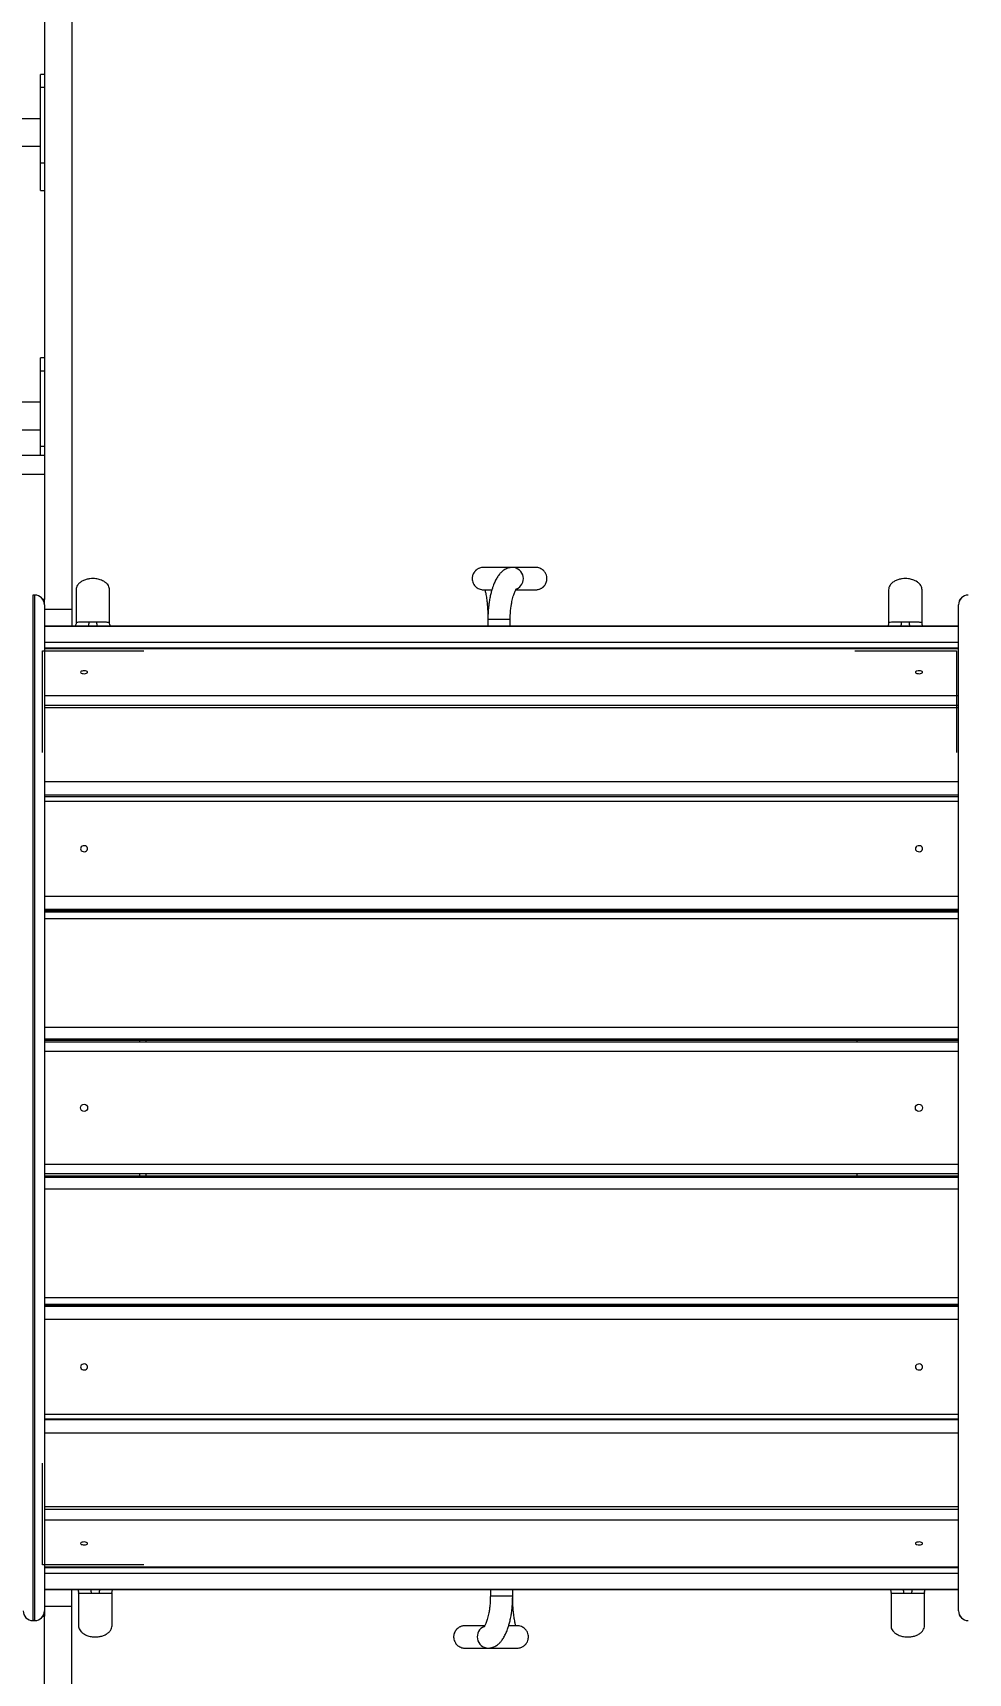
# Model space of a CAD drawing. Header units: millimetres. Extents: x -8327 to 9087, y -6583 to 5996.
# Drawn here: x -462 to 459, y -329 to 1286 of the extents above; entities that cross this region are included whole.
import ezdxf

# ---------------------------------------------------------------- set-up
doc = ezdxf.new("R2010")
doc.units = ezdxf.units.MM
for name, color, linetype in [('DIKOM_ОБЪЕКТ', 7, 'Continuous'), ('DIKOM_РАЗМЕР_ЗОНА', 7, 'Continuous'), ('DIKOM_РАЗМЕР_ОБЪЕКТА', 7, 'Continuous')]:
    doc.layers.add(name, color=color, linetype=linetype)
doc.styles.add('style1', font='arial.ttf', dxfattribs={"width": 0.8})
doc.dimstyles.new('1-50', dxfattribs={"dimtxt": 300, "dimasz": 200, "dimexe": 100, "dimexo": 0, "dimgap": 100, "dimtad": 1, "dimtxsty": 'style1', "dimcen": 200, "dimclrd": 7, "dimclre": 7, "dimclrt": 7, "dimadec": 1, "dimazin": 2, "dimtfac": 1, "dimtmove": 0, "dimatfit": 2, "dimfxl": 0, "dimlwd": 25, "dimlwe": 18, "dimarcsym": 0})

# ---------------------------------------------------------------- blocks, each defined once
blk = doc.blocks.new('*D9')
at = {"layer": 'Defpoints', "color": 0, "transparency": 16777216}
for p in [(7087.4, 843.9), (-4957.6, 227.9), (7087.4, -4838.6)]:
    blk.add_point(p, dxfattribs=at)
at = {"layer": 'DIKOM_РАЗМЕР_ОБЪЕКТА', "color": 7, "lineweight": 18, "transparency": 16777216}
for p, q in [((7087.4, 843.9), (7087.4, -4938.6)), ((-4957.6, 227.9), (-4957.6, -4938.6))]:
    blk.add_line(p, q, dxfattribs=at)
at = {"layer": 'DIKOM_РАЗМЕР_ОБЪЕКТА', "color": 7, "lineweight": 25, "transparency": 16777216}
blk.add_line((-4757.6, -4838.6), (6887.4, -4838.6), dxfattribs=at)
at = {"layer": 'DIKOM_РАЗМЕР_ОБЪЕКТА', "color": 7, "transparency": 16777216}
for points in [[(-4757.6, -4805.3), (-4757.6, -4872), (-4957.6, -4838.6)], [(6887.4, -4805.3), (6887.4, -4872), (7087.4, -4838.6)]]:
    blk.add_solid(points, dxfattribs=at)
at = {"layer": 'DIKOM_РАЗМЕР_ОБЪЕКТА', "color": 7, "transparency": 16777216, "insert": (4098.9, -4585.5), "char_height": 300, "attachment_point": 5, "style": 'style1'}
blk.add_mtext('12040', dxfattribs=at)
blk = doc.blocks.new('*D12')
at = {"layer": 'Defpoints', "color": 0, "transparency": 16777216}
for p in [(-6501.6, 227.9), (9087.4, 227.9), (9087.4, -6483.3)]:
    blk.add_point(p, dxfattribs=at)
at = {"layer": 'DIKOM_РАЗМЕР_ЗОНА', "color": 7, "lineweight": 18, "transparency": 16777216}
for p, q in [((-6501.6, 227.9), (-6501.6, -6583.3)), ((9087.4, 227.9), (9087.4, -6583.3))]:
    blk.add_line(p, q, dxfattribs=at)
at = {"layer": 'DIKOM_РАЗМЕР_ЗОНА', "color": 7, "lineweight": 25, "transparency": 16777216}
blk.add_line((-6301.6, -6483.3), (8887.4, -6483.3), dxfattribs=at)
at = {"layer": 'DIKOM_РАЗМЕР_ЗОНА', "color": 7, "transparency": 16777216}
for points in [[(-6301.6, -6450), (-6301.6, -6516.6), (-6501.6, -6483.3)], [(8887.4, -6450), (8887.4, -6516.6), (9087.4, -6483.3)]]:
    blk.add_solid(points, dxfattribs=at)
at = {"layer": 'DIKOM_РАЗМЕР_ЗОНА', "color": 7, "transparency": 16777216, "insert": (2981.2, -6230.1), "char_height": 300, "attachment_point": 5, "style": 'style1'}
blk.add_mtext('15500', dxfattribs=at)

msp = doc.modelspace()

# ---------------------------------------------------------------- linework, layer by layer
at = {"layer": 'DIKOM_ОБЪЕКТ', "color": 7, "linetype": 'Continuous', "lineweight": 15}
for p, q in [((-450.039, 1958.92), (-450.039, 728.396)), ((-423.039, 1958.92), (-423.039, 718.92)), ((-450.039, 1245.515), (-454.039, 1245.515)), ((-454.039, 1232.85), (-454.039, 1245.515)), ((-454.039, 1232.85), (-450.039, 1232.85)), ((-454.039, 1158.424), (-454.039, 1232.85)), ((-454.039, 1201.802), (-1146.039, 1201.802)), ((-1146.039, 1174.802), (-454.039, 1174.802)), ((-454.039, 1131.089), (-454.039, 1158.424)), ((-454.039, 1158.424), (-450.039, 1158.424)), ((-454.039, 1131.089), (-450.039, 1131.089)), ((-450.039, 966.418), (-454.039, 966.418)), ((-454.039, 953.753), (-454.039, 966.418)), ((-454.039, 953.753), (-450.039, 953.753)), ((-454.039, 879.327), (-454.039, 953.753)), ((-454.039, 922.705), (-1146.039, 922.705)), ((-1146.039, 895.705), (-454.039, 895.705)), ((-454.039, 879.327), (-450.039, 879.327)), ((-454.039, 870.441), (-454.039, 879.327)), ((-450.039, 870.441), (-477.039, 870.441)), ((-450.039, 851.443), (-477.039, 851.443)), ((-450.039, 851.443), (-450.039, 728.396)), ((-459.539, 732.841), (-461.539, 732.841)), ((-461.539, 732.841), (-461.539, 732.834)), ((-461.539, 732.834), (-461.539, -276.977)), ((-459.539, 732.834), (-461.539, 732.834)), ((-459.539, 732.834), (-459.539, 732.841)), ((-459.539, -276.977), (-459.539, 732.834)), ((-450.039, 728.396), (-451.496, 728.396)), ((-450.039, 723.335), (-450.039, 728.396)), ((-450.039, 723.341), (-450.039, 723.335)), ((-450.039, 723.335), (-450.039, -267.478)), ((-450.039, 718.92), (-423.039, 718.92)), ((-423.039, 718.92), (-423.039, 702.079)), ((449.961, 723.335), (449.961, 723.341)), ((449.961, -267.478), (449.961, 723.335)), ((449.961, 702.079), (-450.039, 702.079)), ((449.961, 701.987), (-450.039, 701.987)), ((-386.032, 705.837), (-386.053, 705.782)), ((-13.443, 709.068), (-13.443, 702.079)), ((-13.443, 709.068), (8.556, 709.068)), ((8.556, 702.079), (8.556, 709.068)), ((413.968, 705.837), (413.947, 705.782)), ((-450.039, 686.538), (449.961, 686.538)), ((449.961, 680.636), (-450.039, 680.636)), ((449.961, 679.788), (-450.039, 679.788)), ((-452.085, 677.929), (-452.085, 677.939)), ((-452.085, 577.929), (-452.085, 677.929)), ((-452.085, 677.929), (-352.085, 677.929)), ((347.915, 677.929), (447.915, 677.929)), ((447.915, 677.929), (447.915, 577.929)), ((-450.039, 633.933), (449.961, 633.933)), ((449.961, 624.189), (-450.039, 624.189)), ((449.961, 621.881), (-450.039, 621.881)), ((-450.039, 549.351), (449.961, 549.351)), ((449.961, 535.952), (-450.039, 535.952)), ((-450.039, 534.438), (449.961, 534.438)), ((449.961, 534.078), (-450.039, 534.078)), ((449.961, 529.724), (-450.039, 529.724)), ((-450.039, 436.422), (449.961, 436.422)), ((449.961, 423.29), (-450.039, 423.29)), ((-450.039, 422.207), (449.961, 422.207)), ((449.961, 420.702), (-450.039, 420.702)), ((449.961, 413.884), (-450.039, 413.884)), ((-450.039, 307.4), (449.961, 307.4)), ((449.961, 295.604), (-450.039, 295.604)), ((-450.039, 295.04), (449.961, 295.04)), ((-450.039, 294.653), (449.961, 294.653)), ((-450.039, 292.928), (449.961, 292.928)), ((-356.039, 292.928), (-356.039, 294.653)), ((-350.039, 292.928), (-350.039, 294.653)), ((349.961, 294.653), (349.961, 292.928)), ((449.961, 283.429), (-450.039, 283.429)), ((-450.039, 172.428), (449.961, 172.428)), ((449.961, 162.929), (-450.039, 162.929)), ((-356.039, 160.556), (-356.039, 162.929)), ((-350.039, 160.556), (-350.039, 162.929)), ((349.961, 162.929), (349.961, 160.556)), ((449.961, 160.556), (-450.039, 160.556)), ((449.961, 160.17), (-450.039, 160.17)), ((-450.039, 159.605), (449.961, 159.605)), ((449.961, 147.81), (-450.039, 147.81)), ((-450.039, 41.326), (449.961, 41.326)), ((-450.039, 34.508), (449.961, 34.508)), ((449.961, 33.65), (-450.039, 33.65)), ((-450.039, 32.567), (449.961, 32.567)), ((449.961, 19.435), (-450.039, 19.435)), ((-450.039, -73.868), (449.961, -73.868)), ((-450.039, -78.221), (449.961, -78.221)), ((-450.039, -78.86), (449.961, -78.86)), ((449.961, -92.259), (-450.039, -92.259)), ((-452.085, -222.071), (-452.085, -122.071)), ((-450.039, -164.788), (449.961, -164.788)), ((-450.039, -167.097), (449.961, -167.097)), ((449.961, -178.076), (-450.039, -178.076)), ((-352.085, -222.071), (-452.085, -222.071)), ((-450.039, -223.931), (449.961, -223.931)), ((-450.039, -224.779), (449.961, -224.779)), ((449.961, -230.663), (-450.039, -230.663)), ((-450.039, -246.111), (449.961, -246.111)), ((-450.039, -246.203), (449.961, -246.203)), ((-423.039, -263.074), (-423.039, -246.203)), ((-416.451, -249.841), (-416.43, -249.786)), ((-11.039, -246.203), (-11.039, -253.072)), ((10.961, -253.072), (-11.039, -253.072)), ((10.961, -253.072), (10.961, -246.203)), ((383.549, -249.841), (383.57, -249.786)), ((-451.502, -272.55), (-450.039, -272.55)), ((-423.039, -263.074), (-450.039, -263.074)), ((-450.039, -267.478), (-450.039, -267.484)), ((-450.039, -267.478), (-450.039, -272.55)), ((-450.039, -1503.074), (-450.039, -272.55)), ((-450.039, -395.597), (-450.039, -272.55)), ((-423.039, -1503.074), (-423.039, -263.074)), ((449.961, -267.484), (449.961, -267.478)), ((-459.539, -276.977), (-461.539, -276.977)), ((-461.539, -276.977), (-461.539, -276.984)), ((-461.539, -276.984), (-459.539, -276.984)), ((-459.539, -276.984), (-459.539, -276.977))]:
    msp.add_line(p, q, dxfattribs=at)
at = {"layer": 'DIKOM_ОБЪЕКТ', "color": 7, "linetype": 'Continuous', "lineweight": 15, "flags": 128}
for points in [[(-414.539, 656.86), (-414.35, 656.391), (-413.801, 655.972), (-412.954, 655.65), (-411.899, 655.459), (-410.75, 655.42), (-409.634, 655.536), (-408.669, 655.797), (-407.961, 656.172), (-407.587, 656.623), (-407.587, 657.098), (-407.961, 657.549), (-408.669, 657.924), (-409.634, 658.185), (-410.75, 658.301), (-411.899, 658.262), (-412.954, 658.071), (-413.801, 657.749), (-414.35, 657.33), (-414.539, 656.86)], [(407.461, 656.86), (407.65, 656.391), (408.199, 655.972), (409.046, 655.65), (410.101, 655.459), (411.25, 655.42), (412.366, 655.536), (413.331, 655.797), (414.039, 656.172), (414.413, 656.623), (414.413, 657.098), (414.039, 657.549), (413.331, 657.924), (412.366, 658.185), (411.25, 658.301), (410.101, 658.262), (409.046, 658.071), (408.199, 657.749), (407.65, 657.33), (407.461, 656.86)], [(-414.539, 483.073), (-414.35, 482.118), (-413.801, 481.266), (-412.954, 480.61), (-411.899, 480.221), (-410.75, 480.141), (-409.634, 480.379), (-408.669, 480.909), (-407.961, 481.673), (-407.587, 482.589), (-407.587, 483.557), (-407.961, 484.473), (-408.669, 485.238), (-409.634, 485.767), (-410.75, 486.005), (-411.899, 485.925), (-412.954, 485.536), (-413.801, 484.88), (-414.35, 484.028), (-414.539, 483.073)], [(407.461, 483.073), (407.65, 482.118), (408.199, 481.266), (409.046, 480.61), (410.101, 480.221), (411.25, 480.141), (412.366, 480.379), (413.331, 480.909), (414.039, 481.673), (414.413, 482.589), (414.413, 483.557), (414.039, 484.473), (413.331, 485.238), (412.366, 485.767), (411.25, 486.005), (410.101, 485.925), (409.046, 485.536), (408.199, 484.88), (407.65, 484.028), (407.461, 483.073)], [(-414.539, -27.216), (-414.35, -28.171), (-413.801, -29.023), (-412.954, -29.679), (-411.899, -30.068), (-410.75, -30.148), (-409.634, -29.91), (-408.669, -29.381), (-407.961, -28.616), (-407.587, -27.7), (-407.587, -26.732), (-407.961, -25.816), (-408.669, -25.052), (-409.634, -24.522), (-410.75, -24.284), (-411.899, -24.364), (-412.954, -24.753), (-413.801, -25.409), (-414.35, -26.261), (-414.539, -27.216)], [(407.461, -27.216), (407.65, -28.171), (408.199, -29.023), (409.046, -29.679), (410.101, -30.068), (411.25, -30.148), (412.366, -29.91), (413.331, -29.381), (414.039, -28.616), (414.413, -27.7), (414.413, -26.732), (414.039, -25.816), (413.331, -25.052), (412.366, -24.522), (411.25, -24.284), (410.101, -24.364), (409.046, -24.753), (408.199, -25.409), (407.65, -26.261), (407.461, -27.216)], [(-414.539, -201.004), (-414.35, -201.473), (-413.801, -201.892), (-412.954, -202.214), (-411.899, -202.405), (-410.75, -202.444), (-409.634, -202.328), (-408.669, -202.067), (-407.961, -201.692), (-407.587, -201.241), (-407.587, -200.766), (-407.961, -200.315), (-408.669, -199.94), (-409.634, -199.679), (-410.75, -199.563), (-411.899, -199.602), (-412.954, -199.793), (-413.801, -200.115), (-414.35, -200.534), (-414.539, -201.004)], [(407.461, -201.004), (407.65, -201.473), (408.199, -201.892), (409.046, -202.214), (410.101, -202.405), (411.25, -202.444), (412.366, -202.328), (413.331, -202.067), (414.039, -201.692), (414.413, -201.241), (414.413, -200.766), (414.039, -200.315), (413.331, -199.94), (412.366, -199.679), (411.25, -199.563), (410.101, -199.602), (409.046, -199.793), (408.199, -200.115), (407.65, -200.534), (407.461, -201.004)]]:
    msp.add_lwpolyline(points, dxfattribs=at)
at = {"layer": 'DIKOM_ОБЪЕКТ', "color": 7, "linetype": 'Continuous', "lineweight": 15}
for centre in [(-411.039, 227.928), (410.961, 227.928)]:
    msp.add_circle(centre, 3.5, dxfattribs=at)
for centre, radius, start, end in [((10.434, 749.024), 11.05, 292.453154, 87.975404), ((-459.539, 723.341), 9.5, 0, 90), ((-459.538, 723.335), 9.499, 0.005146, 90.006), ((459.461, 723.341), 9.5, 90, 180), ((459.46, 723.335), 9.499, 89.994, 179.994854), ((-428.781, 707.323), 22.67, 346.62549, 357.65203), ((-374.123, 707.586), 24.665, 182.77231, 192.90142), ((371.24, 707.32), 22.649, 346.619531, 357.656436), ((425.873, 707.586), 24.661, 182.772355, 192.902929), ((-428.956, -251.646), 25.263, 2.834477, 12.442332), ((-373.181, -251.381), 23.193, 167.100857, 177.572031), ((371.048, -251.646), 25.259, 2.834499, 12.44391), ((426.843, -251.384), 23.217, 167.106309, 177.56658), ((-461.54, -267.478), 9.499, 180.005206, 270.005714), ((-459.538, -267.478), 9.499, 269.994286, 359.994794), ((-459.539, -267.484), 9.5, 270, 0), ((459.46, -267.478), 9.499, 180.005206, 270.005714), ((459.461, -267.484), 9.5, 180, 270), ((-12.916, -293.028), 11.05, 112.453161, 267.97541)]:
    msp.add_arc(centre, radius, start, end, dxfattribs=at)
for points, knots in [([(-16.929, 760.039), (-17.604, 760.055), (-18.849, 760.084), (-20.669, 759.75), (-22.13, 759.253), (-23.275, 758.687), (-24.134, 758.153), (-24.794, 757.656), (-25.275, 757.239), (-25.584, 756.949), (-25.962, 756.566), (-26.366, 756.111), (-26.863, 755.474), (-27.584, 754.385), (-28.188, 753.096), (-28.613, 751.674), (-28.852, 750.431), (-28.954, 748.829), (-28.747, 746.756), (-28.104, 744.768), (-27.154, 743.037), (-26.098, 741.654), (-24.705, 740.346), (-22.968, 739.232), (-20.929, 738.394), (-19.447, 738.197), (-18.691, 738.097)], [0, 0, 0, 0, 0.118917488, 0.219239585, 0.300973142, 0.350214066, 0.389380267, 0.419032706, 0.430691245, 0.440619823, 0.449340394, 0.465369988, 0.480583032, 0.50271198, 0.551138341, 0.57258389, 0.598378104, 0.632884551, 0.67828491, 0.736842125, 0.771752147, 0.810566459, 0.853231075, 0.899452212, 0.948660283, 1, 1, 1, 1]), ([(-11.029, 760.068), (-11.109, 760.068), (-11.581, 760.068), (-12.336, 760.067), (-13.292, 760.067), (-14.129, 760.066), (-14.864, 760.065), (-15.913, 760.063), (-16.959, 760.059), (-17.164, 760.054), (-17.266, 760.051)], [0, 0, 0, 0, 0.01824816, 0.10821178, 0.19798008, 0.28757329, 0.37700948, 0.46630613, 0.73350957, 1, 1, 1, 1]), ([(10.823, 760.068), (9.378, 760.068), (7.218, 760.068), (4.349, 760.068), (2.234, 760.068), (0.153, 760.068), (-1.879, 760.068), (-3.82, 760.068), (-5.618, 760.068), (-6.988, 760.068), (-7.986, 760.068), (-8.676, 760.068), (-9.373, 760.068), (-10.11, 760.068), (-10.929, 760.068), (-11.821, 760.067), (-12.759, 760.067), (-13.712, 760.065), (-14.639, 760.062), (-15.49, 760.058), (-16.215, 760.051), (-16.7, 760.04), (-16.936, 760.031), (-16.871, 760.025), (-16.864, 760.024)], [0, 0, 0, 0, 0.10790436, 0.16121219, 0.21451838, 0.26783084, 0.32114476, 0.37439033, 0.42521319, 0.47242734, 0.49468168, 0.51603478, 0.53685743, 0.56125643, 0.59036684, 0.62418349, 0.66270051, 0.70591173, 0.75381071, 0.80639173, 0.86365243, 0.92559444, 0.99222802, 1, 1, 1, 1]), ([(10.826, 760.068), (10.534, 760.062), (10.02, 760.053), (9.112, 759.97), (7.844, 759.776), (6.116, 759.312), (4.19, 758.506), (1.894, 757.183), (-0.326, 755.337), (-2.395, 753.03), (-4.372, 750.234), (-6.268, 746.744), (-7.748, 743.295), (-8.883, 740.146), (-9.878, 736.945), (-10.889, 733.027), (-11.78, 728.671), (-12.448, 724.379), (-12.837, 721.04), (-13.08, 718.355), (-13.255, 715.883), (-13.409, 712.717), (-13.431, 710.362), (-13.443, 709.068)], [0, 0, 0, 0, 0.01776885, 0.03132297, 0.05463285, 0.09339267, 0.13301653, 0.16805912, 0.22775706, 0.27832089, 0.35104011, 0.4325803, 0.50291789, 0.54874441, 0.60250747, 0.66634192, 0.73605278, 0.79756262, 0.84919546, 0.87383626, 0.90680761, 0.94876027, 1, 1, 1, 1]), ([(35.227, 759.928), (35.222, 759.945), (35.208, 759.984), (34.228, 760.02), (32.405, 760.046), (29.933, 760.058), (27.09, 760.064), (24.094, 760.066), (21.34, 760.067), (19.107, 760.068), (17.577, 760.068), (15.985, 760.068), (14.33, 760.068), (12.619, 760.068), (11.422, 760.068), (10.826, 760.068)], [0, 0, 0, 0, 0.10409665, 0.24264278, 0.37734298, 0.50839019, 0.6039785, 0.69772544, 0.78971123, 0.82538478, 0.86080273, 0.89596899, 0.93088845, 0.96556405, 1, 1, 1, 1]), ([(33.764, 760.062), (33.563, 760.063), (33.176, 760.065), (32.273, 760.066), (31.249, 760.067), (30.143, 760.067), (29.021, 760.068), (27.925, 760.068), (26.89, 760.068), (25.936, 760.068), (25.04, 760.067), (24.181, 760.067), (23.3, 760.067), (22.384, 760.067), (21.417, 760.067), (20.394, 760.067), (19.477, 760.067), (18.867, 760.067), (18.632, 760.067)], [0, 0, 0, 0, 0.10725722, 0.20693418, 0.29903744, 0.38356093, 0.46048963, 0.52863762, 0.58942788, 0.64284481, 0.6888737, 0.73459746, 0.77885009, 0.82442456, 0.8713226, 0.91954401, 0.96909143, 1, 1, 1, 1]), ([(32.134, 738.097), (32.721, 738.079), (33.825, 738.046), (35.407, 738.224), (36.795, 738.535), (37.999, 738.954), (39.027, 739.443), (39.898, 739.973), (40.557, 740.46), (41.047, 740.881), (41.316, 741.132), (41.523, 741.338), (41.663, 741.481), (41.927, 741.764), (42.254, 742.146), (42.706, 742.741), (43.387, 743.779), (43.979, 745.045), (44.404, 746.467), (44.646, 747.737), (44.741, 749.33), (44.528, 751.393), (43.884, 753.37), (42.929, 755.099), (41.868, 756.481), (40.467, 757.79), (38.72, 758.905), (36.666, 759.743), (35.182, 759.938), (34.422, 760.039)], [0, 0, 0, 0, 0.11989976, 0.22576988, 0.31758517, 0.39532935, 0.45901639, 0.50872142, 0.54465695, 0.55765398, 0.5675734, 0.57152539, 0.57493808, 0.57798517, 0.58962996, 0.59831281, 0.61283014, 0.64741702, 0.66283589, 0.6816227, 0.7078517, 0.74339081, 0.7898239, 0.81758329, 0.84846787, 0.88243422, 0.9192911, 0.95866444, 1, 1, 1, 1]), ([(-385.943, 738.068), (-385.999, 738.742), (-386.114, 740.16), (-387.059, 742.223), (-388.559, 744.143), (-390.547, 745.782), (-392.796, 747.058), (-395.074, 747.956), (-397.292, 748.554), (-399.638, 748.95), (-402.358, 749.127), (-405.545, 748.952), (-408.984, 748.271), (-412.344, 747), (-415.264, 745.169), (-417.409, 742.925), (-418.715, 740.499), (-418.871, 738.838), (-418.943, 738.068)], [0, 0, 0, 0, 0.04633216, 0.09737799, 0.15341263, 0.21313313, 0.27355736, 0.33082946, 0.3813382, 0.43158073, 0.49443558, 0.56871298, 0.65082148, 0.73500136, 0.81488892, 0.88597306, 0.94713473, 1, 1, 1, 1]), ([(414.057, 738.068), (414.001, 738.742), (413.886, 740.16), (412.941, 742.223), (411.441, 744.143), (409.453, 745.782), (407.204, 747.058), (404.926, 747.956), (402.708, 748.554), (400.362, 748.95), (397.642, 749.127), (394.455, 748.952), (391.016, 748.271), (387.656, 747), (384.736, 745.169), (382.591, 742.925), (381.285, 740.499), (381.129, 738.838), (381.057, 738.068)], [0, 0, 0, 0, 0.046332174, 0.097377472, 0.153412131, 0.213133688, 0.273556746, 0.330830136, 0.381337564, 0.431581463, 0.494433595, 0.568712379, 0.650822242, 0.735000864, 0.814889593, 0.88597282, 0.947134509, 1, 1, 1, 1]), ([(-418.943, 738.068), (-418.943, 737.988), (-418.943, 737.835), (-418.943, 736.692), (-418.943, 735.083), (-418.943, 733.134), (-418.943, 731.01), (-418.943, 728.835), (-418.943, 726.714), (-418.943, 724.721), (-418.943, 722.911), (-418.943, 721.154), (-418.943, 719.192), (-418.943, 716.391), (-418.943, 712.422), (-418.943, 708.721), (-418.943, 706.277), (-418.943, 705.798)], [0, 0, 0, 0, 0.11669438, 0.22399589, 0.32105812, 0.4076921, 0.48407673, 0.55066677, 0.60812819, 0.65711404, 0.69825652, 0.73238338, 0.77064301, 0.81823889, 0.89364897, 0.97916729, 1, 1, 1, 1]), ([(-385.943, 705.779), (-385.943, 706.264), (-385.943, 708.715), (-385.943, 712.423), (-385.943, 716.654), (-385.943, 719.806), (-385.943, 722.371), (-385.943, 724.558), (-385.943, 726.714), (-385.943, 728.835), (-385.943, 731.01), (-385.943, 733.134), (-385.943, 735.083), (-385.943, 736.692), (-385.943, 737.835), (-385.943, 737.988), (-385.943, 738.068)], [0, 0, 0, 0, 0.021100837, 0.1065968, 0.18198717, 0.24341432, 0.289852585, 0.343057727, 0.392030775, 0.449477174, 0.516049802, 0.59241447, 0.679025804, 0.776062661, 0.883336122, 1, 1, 1, 1]), ([(-19.021, 738.128), (-18.974, 738.122), (-18.884, 738.109), (-18.275, 738.095), (-17.443, 738.084), (-16.436, 738.077), (-15.335, 738.073), (-14.194, 738.07), (-13.083, 738.069), (-12.04, 738.068), (-11.094, 738.068), (-10.257, 738.068), (-9.734, 738.068), (-9.502, 738.068)], [0, 0, 0, 0, 0.1373868, 0.26562994, 0.38479785, 0.49492997, 0.59604575, 0.68815232, 0.77124909, 0.84119574, 0.90315706, 0.95712677, 1, 1, 1, 1]), ([(-16.439, 738.078), (-16.389, 737.889), (-16.248, 737.357), (-15.98, 736.207), (-15.596, 734.397), (-15.188, 732.152), (-14.779, 729.499), (-14.401, 726.592), (-14.074, 723.439), (-13.809, 720.136), (-13.612, 716.763), (-13.472, 713.036), (-13.453, 710.42), (-13.443, 709.068)], [0, 0, 0, 0, 0.03238667, 0.09139883, 0.16867425, 0.27500568, 0.36252811, 0.46386834, 0.57746677, 0.67110286, 0.77286059, 0.8826095, 1, 1, 1, 1]), ([(8.556, 709.068), (8.572, 710.402), (8.602, 712.886), (8.816, 716.294), (9.082, 719.116), (9.37, 721.425), (9.668, 723.408), (10.044, 725.572), (10.55, 728.008), (11.204, 730.607), (11.916, 732.964), (12.637, 734.975), (13.329, 736.615), (13.966, 737.889), (14.463, 738.743), (14.845, 739.265), (14.838, 739.272), (14.835, 739.275)], [0, 0, 0, 0, 0.08838218, 0.16459535, 0.22951435, 0.28315142, 0.3287925, 0.37537448, 0.44807567, 0.52471897, 0.6016966, 0.67658315, 0.74998418, 0.82172575, 0.89074224, 0.95757902, 1, 1, 1, 1]), ([(14.086, 738.068), (14.107, 738.068), (14.707, 738.068), (15.832, 738.068), (17.474, 738.068), (19.076, 738.068), (20.962, 738.068), (23.049, 738.069), (25.228, 738.072), (27.286, 738.076), (29.124, 738.083), (30.641, 738.096), (31.677, 738.114), (32.199, 738.135), (32.159, 738.153), (32.145, 738.159)], [0, 0, 0, 0, 0.00158878, 0.04551184, 0.09144228, 0.1393682, 0.18928034, 0.27170571, 0.35899172, 0.45113063, 0.56172908, 0.67862599, 0.80187286, 0.93153805, 1, 1, 1, 1]), ([(17.815, 738.068), (17.983, 738.068), (18.893, 738.068), (20.436, 738.068), (22.05, 738.068), (23.2, 738.068), (23.957, 738.068), (24.717, 738.068), (25.521, 738.068), (26.409, 738.068), (27.379, 738.068), (28.369, 738.068), (29.353, 738.068), (30.301, 738.068), (31.202, 738.069), (32.006, 738.069), (32.685, 738.071), (32.944, 738.072), (33.078, 738.073)], [0, 0, 0, 0, 0.02120768, 0.11521103, 0.20442245, 0.24214959, 0.27894537, 0.31497371, 0.3557403, 0.4039229, 0.45950699, 0.52247522, 0.58666655, 0.65703248, 0.73355852, 0.81623275, 0.90504634, 1, 1, 1, 1]), ([(381.057, 738.068), (381.057, 737.988), (381.057, 737.835), (381.057, 736.692), (381.057, 735.083), (381.057, 733.134), (381.057, 731.01), (381.057, 728.835), (381.057, 726.714), (381.057, 724.721), (381.057, 722.911), (381.057, 721.154), (381.057, 719.192), (381.057, 716.391), (381.057, 712.422), (381.057, 708.721), (381.057, 706.277), (381.057, 705.798)], [0, 0, 0, 0, 0.11669438, 0.22399589, 0.32105812, 0.4076921, 0.48407673, 0.55066677, 0.60812819, 0.65711404, 0.69825652, 0.73238338, 0.77064301, 0.81823889, 0.89364897, 0.97916729, 1, 1, 1, 1]), ([(414.057, 705.779), (414.057, 706.264), (414.057, 708.715), (414.057, 712.423), (414.057, 716.654), (414.057, 719.806), (414.057, 722.371), (414.057, 724.558), (414.057, 726.714), (414.057, 728.835), (414.057, 731.01), (414.057, 733.134), (414.057, 735.083), (414.057, 736.692), (414.057, 737.835), (414.057, 737.988), (414.057, 738.068)], [0, 0, 0, 0, 0.021100837, 0.1065968, 0.18198717, 0.24341432, 0.289852585, 0.343057727, 0.392030775, 0.449477174, 0.516049802, 0.59241447, 0.679025804, 0.776062661, 0.883336122, 1, 1, 1, 1]), ([(-418.925, 705.772), (-418.913, 705.613), (-418.862, 704.937), (-419.104, 703.776), (-419.454, 702.676), (-419.75, 702.192), (-419.819, 702.079)], [0, 0, 0, 0, 0.12047119, 0.51361225, 0.88633377, 1, 1, 1, 1]), ([(-418.92, 705.772), (-418.931, 705.778), (-418.949, 705.787), (-418.936, 705.794), (-418.93, 705.797)], [0, 0, 0, 0, 0.56049145, 1, 1, 1, 1]), ([(-418.93, 705.797), (-418.86, 705.91), (-418.713, 706.147), (-417.25, 706.313), (-415.175, 706.361), (-412.833, 706.379), (-409.989, 706.388), (-407.663, 706.392), (-406.13, 706.394)], [0, 0, 0, 0, 0.14478182, 0.30409756, 0.49850874, 0.62590093, 0.7534075, 1, 1, 1, 1]), ([(-406.13, 706.394), (-404.92, 706.371), (-402.464, 706.324), (-400.006, 706.37), (-398.759, 706.393)], [0, 0, 0, 0, 0.49243478, 1, 1, 1, 1]), ([(-398.759, 706.393), (-397.411, 706.391), (-395.255, 706.387), (-392.514, 706.379), (-390.652, 706.367), (-389.13, 706.345), (-387.915, 706.306), (-386.689, 706.204), (-385.91, 706.048), (-386.015, 705.867), (-386.032, 705.837)], [0, 0, 0, 0, 0.22170485, 0.35427672, 0.48672908, 0.57886009, 0.68127731, 0.78358129, 0.96500311, 1, 1, 1, 1]), ([(-384.977, 702.079), (-385.03, 702.161), (-385.364, 702.673), (-385.747, 703.797), (-386.016, 705.015), (-385.985, 705.68), (-385.978, 705.834)], [0, 0, 0, 0, 0.07686334, 0.4828872, 0.88025362, 1, 1, 1, 1]), ([(381.075, 705.772), (381.087, 705.613), (381.138, 704.937), (380.896, 703.776), (380.546, 702.676), (380.25, 702.192), (380.181, 702.079)], [0, 0, 0, 0, 0.12047069, 0.51361034, 0.88633795, 1, 1, 1, 1]), ([(381.08, 705.772), (381.069, 705.778), (381.051, 705.787), (381.064, 705.794), (381.07, 705.797)], [0, 0, 0, 0, 0.56049145, 1, 1, 1, 1]), ([(381.07, 705.797), (381.14, 705.91), (381.287, 706.147), (382.75, 706.313), (384.825, 706.361), (387.167, 706.379), (390.011, 706.388), (392.337, 706.392), (393.87, 706.394)], [0, 0, 0, 0, 0.144781755, 0.30409742, 0.498508514, 0.625898096, 0.753404604, 1, 1, 1, 1]), ([(393.87, 706.394), (395.08, 706.371), (397.536, 706.324), (399.994, 706.37), (401.241, 706.393)], [0, 0, 0, 0, 0.49243873, 1, 1, 1, 1]), ([(401.241, 706.393), (402.589, 706.391), (404.745, 706.387), (407.486, 706.379), (409.348, 706.367), (410.87, 706.345), (412.085, 706.306), (413.311, 706.204), (414.09, 706.048), (413.985, 705.867), (413.968, 705.837)], [0, 0, 0, 0, 0.22170775, 0.3542795, 0.48673176, 0.5788627, 0.68127775, 0.78358164, 0.96500331, 1, 1, 1, 1]), ([(415.023, 702.079), (414.97, 702.161), (414.636, 702.673), (414.253, 703.797), (413.984, 705.015), (414.015, 705.68), (414.022, 705.834)], [0, 0, 0, 0, 0.076863321, 0.482890578, 0.880253647, 1, 1, 1, 1]), ([(-417.43, -246.203), (-417.403, -246.245), (-417.098, -246.72), (-416.738, -247.803), (-416.467, -249.019), (-416.498, -249.684), (-416.505, -249.838)], [0, 0, 0, 0, 0.04097728, 0.46279511, 0.87559996, 1, 1, 1, 1]), ([(-416.539, -249.783), (-416.539, -250.268), (-416.539, -252.719), (-416.539, -256.427), (-416.539, -260.658), (-416.539, -263.81), (-416.539, -266.375), (-416.539, -268.562), (-416.539, -270.717), (-416.539, -272.839), (-416.539, -275.014), (-416.539, -277.138), (-416.539, -279.087), (-416.539, -280.695), (-416.539, -281.839), (-416.539, -281.992), (-416.539, -282.072)], [0, 0, 0, 0, 0.02110108, 0.10659688, 0.1819873, 0.24341444, 0.28985292, 0.34305795, 0.39203104, 0.4494772, 0.51604989, 0.59241441, 0.67902584, 0.77606272, 0.88333613, 1, 1, 1, 1]), ([(-403.724, -250.397), (-405.072, -250.395), (-407.227, -250.391), (-409.969, -250.383), (-411.831, -250.371), (-413.353, -250.349), (-414.568, -250.31), (-415.794, -250.208), (-416.573, -250.052), (-416.468, -249.87), (-416.451, -249.841)], [0, 0, 0, 0, 0.2217048, 0.35427665, 0.48672898, 0.57886001, 0.68127716, 0.78358121, 0.96500285, 1, 1, 1, 1]), ([(-396.353, -250.398), (-397.563, -250.375), (-400.019, -250.328), (-402.476, -250.374), (-403.724, -250.397)], [0, 0, 0, 0, 0.492450822, 1, 1, 1, 1]), ([(-383.553, -249.801), (-383.623, -249.914), (-383.77, -250.151), (-385.233, -250.317), (-387.308, -250.365), (-389.65, -250.382), (-392.494, -250.392), (-394.82, -250.396), (-396.353, -250.398)], [0, 0, 0, 0, 0.14478311, 0.3040966, 0.49851251, 0.62589993, 0.75340684, 1, 1, 1, 1]), ([(-383.558, -249.776), (-383.57, -249.617), (-383.62, -248.941), (-383.378, -247.782), (-383.048, -246.725), (-382.778, -246.277), (-382.734, -246.203)], [0, 0, 0, 0, 0.12542551, 0.53472325, 0.92277919, 1, 1, 1, 1]), ([(-383.562, -249.776), (-383.552, -249.782), (-383.534, -249.791), (-383.547, -249.798), (-383.553, -249.801)], [0, 0, 0, 0, 0.560489007, 1, 1, 1, 1]), ([(-383.539, -282.072), (-383.539, -281.992), (-383.539, -281.839), (-383.539, -280.695), (-383.539, -279.087), (-383.539, -277.138), (-383.539, -275.014), (-383.539, -272.839), (-383.539, -270.717), (-383.539, -268.725), (-383.539, -266.915), (-383.539, -265.158), (-383.539, -263.196), (-383.539, -260.395), (-383.539, -256.426), (-383.539, -252.725), (-383.539, -250.281), (-383.539, -249.802)], [0, 0, 0, 0, 0.11669438, 0.22399584, 0.3210581, 0.40769217, 0.48407666, 0.55066676, 0.60812795, 0.65711384, 0.69825647, 0.73238339, 0.77064307, 0.81823875, 0.89364889, 0.97916704, 1, 1, 1, 1]), ([(-11.039, -253.072), (-11.055, -254.406), (-11.085, -256.89), (-11.299, -260.298), (-11.565, -263.119), (-11.853, -265.429), (-12.15, -267.412), (-12.527, -269.576), (-13.033, -272.011), (-13.687, -274.611), (-14.399, -276.968), (-15.12, -278.979), (-15.812, -280.618), (-16.449, -281.893), (-16.945, -282.747), (-17.328, -283.269), (-17.321, -283.276), (-17.318, -283.279)], [0, 0, 0, 0, 0.08838169, 0.16459535, 0.22951365, 0.28315057, 0.32879289, 0.37537402, 0.44807589, 0.52471882, 0.60169635, 0.676583, 0.74998373, 0.82172587, 0.89074199, 0.95757902, 1, 1, 1, 1]), ([(-13.309, -304.072), (-13.017, -304.066), (-12.503, -304.057), (-11.595, -303.974), (-10.327, -303.78), (-8.599, -303.316), (-6.673, -302.51), (-4.377, -301.187), (-2.157, -299.341), (-0.088, -297.034), (1.889, -294.238), (3.785, -290.748), (5.265, -287.299), (6.4, -284.15), (7.395, -280.949), (8.406, -277.031), (9.297, -272.675), (9.966, -268.383), (10.354, -265.044), (10.597, -262.358), (10.772, -259.887), (10.926, -256.721), (10.948, -254.366), (10.961, -253.072)], [0, 0, 0, 0, 0.01776885, 0.03132298, 0.0546328, 0.09339266, 0.13301657, 0.16805909, 0.22775693, 0.27832179, 0.35104018, 0.43258049, 0.50291774, 0.54874426, 0.60250777, 0.66634223, 0.73605299, 0.79756311, 0.84919585, 0.87383656, 0.90680801, 0.94876067, 1, 1, 1, 1]), ([(13.956, -282.082), (13.906, -281.893), (13.765, -281.361), (13.498, -280.211), (13.113, -278.401), (12.705, -276.156), (12.296, -273.503), (11.918, -270.595), (11.591, -267.443), (11.326, -264.14), (11.129, -260.767), (10.989, -257.04), (10.97, -254.424), (10.96, -253.072)], [0, 0, 0, 0, 0.03238601, 0.09139908, 0.1686737, 0.27500579, 0.36252792, 0.46386837, 0.57746647, 0.6711026, 0.77286122, 0.88260945, 1, 1, 1, 1]), ([(382.57, -246.203), (382.597, -246.245), (382.903, -246.72), (383.262, -247.803), (383.533, -249.019), (383.502, -249.684), (383.495, -249.838)], [0, 0, 0, 0, 0.04098232, 0.4627959, 0.87560014, 1, 1, 1, 1]), ([(383.461, -249.783), (383.461, -250.268), (383.461, -252.719), (383.461, -256.427), (383.461, -260.658), (383.461, -263.81), (383.461, -266.375), (383.461, -268.562), (383.461, -270.717), (383.461, -272.839), (383.461, -275.014), (383.461, -277.138), (383.461, -279.087), (383.461, -280.695), (383.461, -281.839), (383.461, -281.992), (383.461, -282.072)], [0, 0, 0, 0, 0.02110108, 0.10659688, 0.1819873, 0.24341444, 0.28985292, 0.34305795, 0.39203104, 0.4494772, 0.51604989, 0.59241441, 0.67902584, 0.77606272, 0.88333613, 1, 1, 1, 1]), ([(396.276, -250.397), (394.928, -250.395), (392.773, -250.391), (390.031, -250.383), (388.169, -250.371), (386.647, -250.349), (385.432, -250.31), (384.206, -250.208), (383.427, -250.052), (383.532, -249.87), (383.549, -249.841)], [0, 0, 0, 0, 0.22170775, 0.35427663, 0.48673154, 0.57886251, 0.68127752, 0.78358151, 0.96500304, 1, 1, 1, 1]), ([(403.647, -250.398), (402.437, -250.375), (399.981, -250.328), (397.524, -250.374), (396.276, -250.397)], [0, 0, 0, 0, 0.49243873, 1, 1, 1, 1]), ([(416.447, -249.801), (416.377, -249.914), (416.23, -250.151), (414.767, -250.317), (412.692, -250.365), (410.35, -250.382), (407.506, -250.392), (405.18, -250.396), (403.647, -250.398)], [0, 0, 0, 0, 0.14478179, 0.30409744, 0.49850856, 0.62589812, 0.75340462, 1, 1, 1, 1]), ([(416.442, -249.776), (416.43, -249.617), (416.379, -248.941), (416.622, -247.782), (416.952, -246.725), (417.222, -246.277), (417.266, -246.203)], [0, 0, 0, 0, 0.12542632, 0.5347265, 0.92278336, 1, 1, 1, 1]), ([(416.437, -249.776), (416.448, -249.782), (416.466, -249.791), (416.453, -249.798), (416.447, -249.801)], [0, 0, 0, 0, 0.560489007, 1, 1, 1, 1]), ([(416.461, -282.072), (416.461, -281.992), (416.461, -281.839), (416.461, -280.695), (416.461, -279.087), (416.461, -277.138), (416.461, -275.014), (416.461, -272.839), (416.461, -270.717), (416.461, -268.725), (416.461, -266.915), (416.461, -265.158), (416.461, -263.196), (416.461, -260.395), (416.461, -256.426), (416.461, -252.725), (416.461, -250.281), (416.461, -249.802)], [0, 0, 0, 0, 0.11669438, 0.22399584, 0.3210581, 0.40769217, 0.48407666, 0.55066676, 0.60812795, 0.65711384, 0.69825647, 0.73238339, 0.77064307, 0.81823875, 0.89364889, 0.97916704, 1, 1, 1, 1]), ([(-416.539, -282.072), (-416.484, -282.746), (-416.369, -284.164), (-415.424, -286.227), (-413.924, -288.147), (-411.936, -289.786), (-409.687, -291.062), (-407.409, -291.96), (-405.19, -292.558), (-402.845, -292.954), (-400.125, -293.131), (-396.938, -292.956), (-393.498, -292.275), (-390.139, -291.004), (-387.219, -289.173), (-385.073, -286.929), (-383.768, -284.503), (-383.612, -282.842), (-383.539, -282.072)], [0, 0, 0, 0, 0.04633201, 0.09737816, 0.15341242, 0.21313304, 0.27355492, 0.33082945, 0.38133825, 0.43158072, 0.49443291, 0.56871309, 0.65082152, 0.73500136, 0.81488913, 0.88597367, 0.94713506, 1, 1, 1, 1]), ([(-34.617, -282.101), (-35.203, -282.083), (-36.308, -282.05), (-37.89, -282.228), (-39.278, -282.539), (-40.482, -282.958), (-41.51, -283.447), (-42.381, -283.977), (-43.04, -284.464), (-43.53, -284.885), (-43.799, -285.135), (-44.006, -285.341), (-44.146, -285.485), (-44.41, -285.768), (-44.737, -286.15), (-45.189, -286.745), (-45.87, -287.783), (-46.462, -289.049), (-46.887, -290.471), (-47.129, -291.741), (-47.224, -293.334), (-47.011, -295.397), (-46.367, -297.374), (-45.412, -299.103), (-44.351, -300.485), (-42.95, -301.794), (-41.203, -302.909), (-39.149, -303.747), (-37.665, -303.942), (-36.905, -304.042)], [0, 0, 0, 0, 0.11989979, 0.22576994, 0.31758525, 0.39532943, 0.45901653, 0.50872159, 0.54465702, 0.55765409, 0.56757346, 0.5715257, 0.5749374, 0.57798408, 0.58963007, 0.59831274, 0.61283016, 0.64741768, 0.66283623, 0.6816227, 0.70785203, 0.74339141, 0.78982373, 0.81758348, 0.84846759, 0.88243437, 0.9192926, 0.95866446, 1, 1, 1, 1]), ([(-20.298, -282.072), (-20.466, -282.072), (-21.376, -282.072), (-22.919, -282.072), (-24.533, -282.072), (-25.682, -282.072), (-26.44, -282.072), (-27.2, -282.072), (-28.004, -282.072), (-28.892, -282.072), (-29.861, -282.072), (-30.852, -282.072), (-31.836, -282.072), (-32.784, -282.072), (-33.685, -282.072), (-34.489, -282.073), (-35.168, -282.075), (-35.427, -282.076), (-35.561, -282.077)], [0, 0, 0, 0, 0.021207573, 0.115211026, 0.204422451, 0.242149595, 0.27894537, 0.314973719, 0.355740307, 0.403922908, 0.459506922, 0.522475223, 0.586666555, 0.657032488, 0.73355853, 0.816232721, 0.905046317, 1, 1, 1, 1]), ([(-16.569, -282.072), (-16.59, -282.072), (-17.189, -282.072), (-18.316, -282.072), (-19.956, -282.072), (-21.559, -282.072), (-23.444, -282.072), (-25.532, -282.073), (-27.71, -282.075), (-29.769, -282.08), (-31.607, -282.087), (-33.124, -282.099), (-34.16, -282.118), (-34.681, -282.139), (-34.642, -282.157), (-34.628, -282.163)], [0, 0, 0, 0, 0.00158857, 0.04551183, 0.09144227, 0.1393682, 0.18928034, 0.27170572, 0.35899161, 0.45113063, 0.56172909, 0.67862594, 0.80187287, 0.93153805, 1, 1, 1, 1]), ([(16.538, -282.132), (16.492, -282.125), (16.401, -282.113), (15.792, -282.099), (14.96, -282.088), (13.954, -282.081), (12.852, -282.077), (11.711, -282.074), (10.6, -282.072), (9.557, -282.072), (8.611, -282.072), (7.774, -282.072), (7.251, -282.072), (7.019, -282.072)], [0, 0, 0, 0, 0.1373868, 0.26562994, 0.38479784, 0.4949299, 0.59604575, 0.68815232, 0.77124909, 0.84119574, 0.90315706, 0.95712667, 1, 1, 1, 1]), ([(14.446, -304.042), (15.121, -304.059), (16.366, -304.088), (18.186, -303.754), (19.647, -303.257), (20.792, -302.691), (21.651, -302.157), (22.311, -301.66), (22.792, -301.243), (23.102, -300.953), (23.479, -300.57), (23.883, -300.115), (24.38, -299.478), (25.101, -298.389), (25.706, -297.1), (26.13, -295.678), (26.369, -294.435), (26.472, -292.833), (26.264, -290.76), (25.622, -288.772), (24.671, -287.041), (23.615, -285.658), (22.222, -284.35), (20.485, -283.236), (18.446, -282.398), (16.964, -282.201), (16.208, -282.101)], [0, 0, 0, 0, 0.1189174, 0.2192394, 0.30097395, 0.35021357, 0.38937983, 0.41903252, 0.43069105, 0.44061942, 0.44933976, 0.46536981, 0.48058284, 0.50271151, 0.55113862, 0.57258311, 0.59837809, 0.63288389, 0.67828462, 0.73684252, 0.77175184, 0.81056649, 0.85322917, 0.89945234, 0.94866038, 1, 1, 1, 1]), ([(383.461, -282.072), (383.516, -282.746), (383.631, -284.164), (384.576, -286.227), (386.076, -288.147), (388.064, -289.786), (390.313, -291.062), (392.591, -291.96), (394.809, -292.558), (397.155, -292.954), (399.875, -293.131), (403.062, -292.956), (406.501, -292.275), (409.861, -291.004), (412.781, -289.173), (414.926, -286.929), (416.232, -284.503), (416.388, -282.842), (416.461, -282.072)], [0, 0, 0, 0, 0.04633203, 0.09737766, 0.15341194, 0.21313364, 0.27355673, 0.33083002, 0.38133751, 0.43158135, 0.49443357, 0.56871242, 0.65082222, 0.73500082, 0.81488977, 0.88597341, 0.94713482, 1, 1, 1, 1]), ([(-37.71, -303.932), (-37.705, -303.949), (-37.691, -303.988), (-36.711, -304.024), (-34.888, -304.05), (-32.416, -304.062), (-29.573, -304.068), (-26.577, -304.07), (-23.823, -304.071), (-21.59, -304.071), (-20.06, -304.071), (-18.468, -304.072), (-16.813, -304.072), (-15.102, -304.072), (-13.905, -304.072), (-13.309, -304.072)], [0, 0, 0, 0, 0.10409665, 0.24264276, 0.37734297, 0.50839018, 0.60397849, 0.69772543, 0.78971122, 0.82538478, 0.86080273, 0.89596899, 0.93088845, 0.96556405, 1, 1, 1, 1]), ([(-36.247, -304.066), (-36.046, -304.067), (-35.659, -304.068), (-34.756, -304.07), (-33.732, -304.071), (-32.626, -304.071), (-31.504, -304.071), (-30.408, -304.072), (-29.373, -304.072), (-28.419, -304.071), (-27.523, -304.071), (-26.664, -304.071), (-25.783, -304.071), (-24.867, -304.071), (-23.9, -304.071), (-22.877, -304.071), (-21.96, -304.071), (-21.35, -304.071), (-21.115, -304.071)], [0, 0, 0, 0, 0.10725722, 0.20693418, 0.29903744, 0.38356093, 0.46048963, 0.52863762, 0.58942796, 0.64284481, 0.6888737, 0.73459746, 0.77885008, 0.82442456, 0.8713226, 0.91954401, 0.96909143, 1, 1, 1, 1]), ([(-13.306, -304.071), (-11.861, -304.071), (-9.701, -304.071), (-6.832, -304.071), (-4.717, -304.071), (-2.636, -304.071), (-0.604, -304.071), (1.338, -304.071), (3.135, -304.071), (4.505, -304.071), (5.503, -304.071), (6.193, -304.071), (6.89, -304.071), (7.627, -304.072), (8.446, -304.072), (9.338, -304.071), (10.276, -304.071), (11.229, -304.069), (12.156, -304.066), (13.007, -304.062), (13.732, -304.055), (14.217, -304.044), (14.453, -304.035), (14.388, -304.029), (14.382, -304.028)], [0, 0, 0, 0, 0.107904358, 0.161212194, 0.214518382, 0.267830835, 0.321144759, 0.37439039, 0.425213194, 0.472427346, 0.494681683, 0.516034777, 0.536857436, 0.561256434, 0.590366841, 0.624183488, 0.662700509, 0.705911735, 0.753810712, 0.806391727, 0.863652434, 0.925594436, 0.992228016, 1, 1, 1, 1]), ([(8.547, -304.071), (8.626, -304.071), (9.098, -304.071), (9.853, -304.071), (10.809, -304.071), (11.646, -304.07), (12.382, -304.069), (13.43, -304.067), (14.476, -304.063), (14.681, -304.058), (14.783, -304.055)], [0, 0, 0, 0, 0.01824817, 0.10821162, 0.19797994, 0.28757315, 0.37700948, 0.46630613, 0.73350954, 1, 1, 1, 1])]:
    msp.add_open_spline(points, degree=3, knots=knots, dxfattribs=at)

# ---------------------------------------------------------------- dimensions: what is measured, and where the dimension line sits
at = {"layer": 'DIKOM_РАЗМЕР_ЗОНА'}
dim = msp.add_linear_dim(base=(9087.366, -6483.303), p1=(-6501.585, 227.929), p2=(9087.366, 227.928), text='15500', dimstyle='1-50', dxfattribs=at)
dim.commit()
dim.dimension.update_dxf_attribs({"geometry": '*D12', "text_midpoint": (2981.198, -6483.303), "dimtype": 160})
at = {"layer": 'DIKOM_РАЗМЕР_ОБЪЕКТА'}
dim = msp.add_linear_dim(base=(7087.366, -4838.641), p1=(-4957.594, 227.929), p2=(7087.366, 843.902), text='12040', dimstyle='1-50', dxfattribs=at)
dim.commit()
dim.dimension.update_dxf_attribs({"geometry": '*D9', "text_midpoint": (4098.945, -4838.641), "dimtype": 160})

doc.saveas('drawing.dxf')
